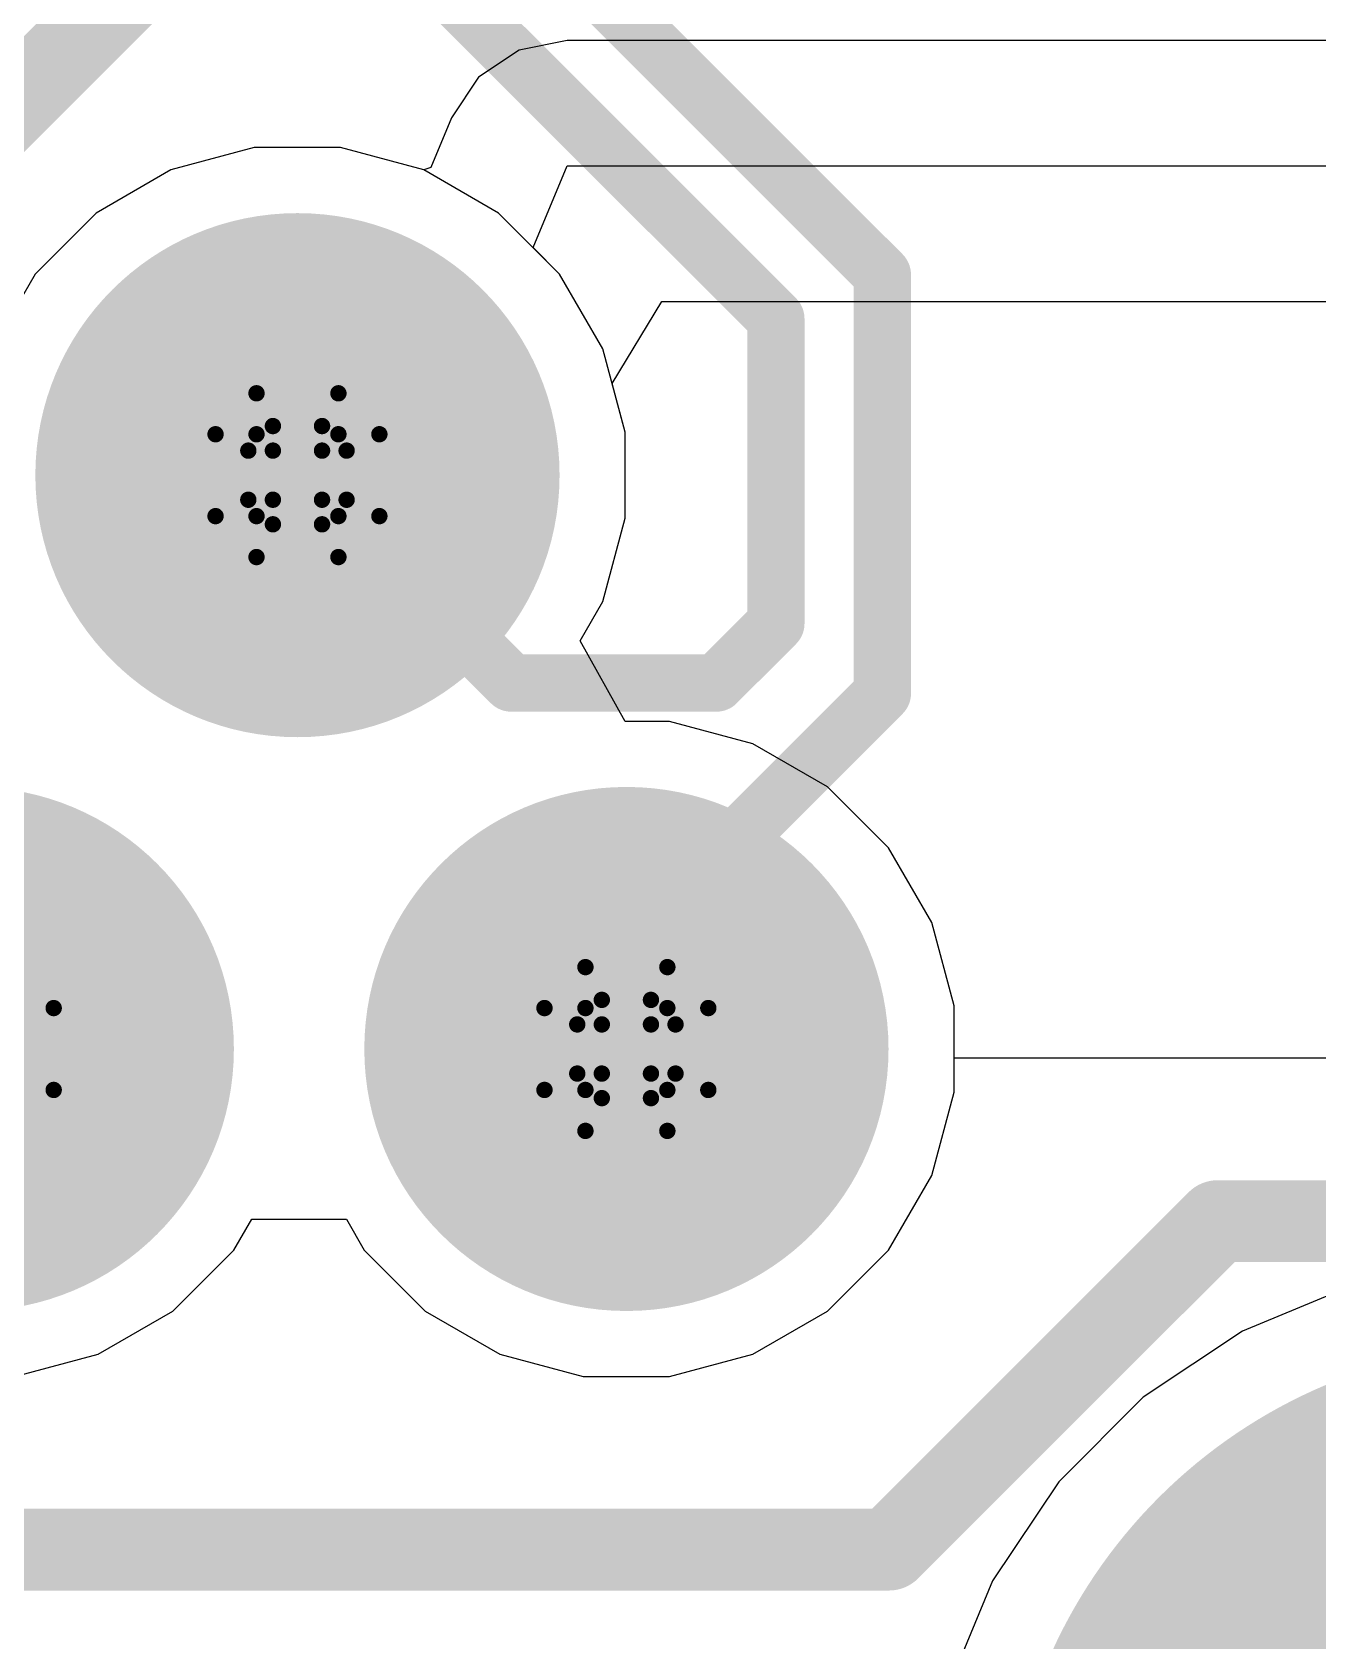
# Model space of a CAD drawing. Header units: inches. Extents: x -11 to 5428, y 0 to 5423.
# Drawn here: x 273.574 to 277.561, y 6.042 to 11.032 of the extents above; entities that cross this region are included whole.
import ezdxf

# ---------------------------------------------------------------- set-up
doc = ezdxf.new("R2010")
doc.units = ezdxf.units.IN
for name, color, linetype in [('Bottom Layer', 5, 'Continuous'), ('Bottom Solder', 6, 'Continuous'), ('Drill Drawing', 1, 'Continuous'), ('GND', 16, 'Continuous'), ('Multi-Layer', 9, 'Continuous'), ('Pad Holes', 156, 'Continuous'), ('PWR', 76, 'Continuous'), ('Top Layer', 1, 'Continuous'), ('Top Solder', 216, 'Continuous')]:
    doc.layers.add(name, color=color, linetype=linetype)

# ---------------------------------------------------------------- blocks, each defined once
blk = doc.blocks.new('2_406549_1_772')
at = {"layer": 'Bottom Layer'}
h = blk.add_hatch(color=5, dxfattribs=at)
edge = h.paths.add_edge_path()
edge.add_arc((2.5298, -1.5199), 0.762, 0, 360)
h = blk.add_hatch(color=5, dxfattribs=at)
edge = h.paths.add_edge_path()
edge.add_arc((1.5199, -3.2999), 0.762, 0, 360)
h = blk.add_hatch(color=5, dxfattribs=at)
edge = h.paths.add_edge_path()
edge.add_arc((3.5499, -3.2999), 0.762, 0, 360)
at = {"layer": 'Bottom Solder'}
h = blk.add_hatch(color=6, dxfattribs=at)
edge = h.paths.add_edge_path()
edge.add_arc((2.5298, -1.5199), 0.8128, 0, 360)
h = blk.add_hatch(color=6, dxfattribs=at)
edge = h.paths.add_edge_path()
edge.add_arc((1.5199, -3.2999), 0.8128, 0, 360)
h = blk.add_hatch(color=6, dxfattribs=at)
edge = h.paths.add_edge_path()
edge.add_arc((3.5499, -3.2999), 0.8128, 0, 360)
at = {"layer": 'GND'}
h = blk.add_hatch(color=16, dxfattribs=at)
edge = h.paths.add_edge_path()
edge.add_arc((2.5298, -1.5199), 0.762, 0, 360)
h = blk.add_hatch(color=16, dxfattribs=at)
edge = h.paths.add_edge_path()
edge.add_arc((1.5199, -3.2999), 0.762, 0, 360)
h = blk.add_hatch(color=16, dxfattribs=at)
edge = h.paths.add_edge_path()
edge.add_arc((3.5499, -3.2999), 0.762, 0, 360)
at = {"layer": 'Multi-Layer'}
h = blk.add_hatch(color=9, dxfattribs=at)
edge = h.paths.add_edge_path()
edge.add_arc((2.5298, -1.5199), 0.762, 0, 360)
h = blk.add_hatch(color=9, dxfattribs=at)
edge = h.paths.add_edge_path()
edge.add_arc((1.5199, -3.2999), 0.762, 0, 360)
h = blk.add_hatch(color=9, dxfattribs=at)
edge = h.paths.add_edge_path()
edge.add_arc((3.5499, -3.2999), 0.762, 0, 360)
at = {"layer": 'Pad Holes'}
h = blk.add_hatch(color=7, dxfattribs=at)
edge = h.paths.add_edge_path()
edge.add_arc((2.5298, -1.5199), 0.45, 0, 360)
h = blk.add_hatch(color=7, dxfattribs=at)
edge = h.paths.add_edge_path()
edge.add_arc((1.5199, -3.2999), 0.45, 0, 360)
h = blk.add_hatch(color=7, dxfattribs=at)
edge = h.paths.add_edge_path()
edge.add_arc((3.5499, -3.2999), 0.45, 0, 360)
h = blk.add_hatch(color=7, dxfattribs=at)
edge = h.paths.add_edge_path()
edge.add_arc((6.35, -5.8399), 1.625, 0, 360)
at = {"layer": 'PWR'}
h = blk.add_hatch(color=76, dxfattribs=at)
edge = h.paths.add_edge_path()
edge.add_arc((2.5298, -1.5199), 0.762, 0, 360)
h = blk.add_hatch(color=76, dxfattribs=at)
edge = h.paths.add_edge_path()
edge.add_arc((1.5199, -3.2999), 0.762, 0, 360)
h = blk.add_hatch(color=76, dxfattribs=at)
edge = h.paths.add_edge_path()
edge.add_arc((3.5499, -3.2999), 0.762, 0, 360)
at = {"layer": 'Top Layer'}
h = blk.add_hatch(color=1, dxfattribs=at)
edge = h.paths.add_edge_path()
edge.add_arc((2.5298, -1.5199), 0.762, 0, 360)
h = blk.add_hatch(color=1, dxfattribs=at)
edge = h.paths.add_edge_path()
edge.add_arc((1.5199, -3.2999), 0.762, 0, 360)
h = blk.add_hatch(color=1, dxfattribs=at)
edge = h.paths.add_edge_path()
edge.add_arc((3.5499, -3.2999), 0.762, 0, 360)
at = {"layer": 'Top Solder'}
h = blk.add_hatch(color=216, dxfattribs=at)
edge = h.paths.add_edge_path()
edge.add_arc((2.5298, -1.5199), 0.8128, 0, 360)
h = blk.add_hatch(color=216, dxfattribs=at)
edge = h.paths.add_edge_path()
edge.add_arc((1.5199, -3.2999), 0.8128, 0, 360)
h = blk.add_hatch(color=216, dxfattribs=at)
edge = h.paths.add_edge_path()
edge.add_arc((3.5499, -3.2999), 0.8128, 0, 360)

msp = doc.modelspace()

# ---------------------------------------------------------------- linework, layer by layer
at = {"layer": 'Bottom Layer'}
msp.add_lwpolyline([(272.3669, 9.6574, 0.254, 0.254, 0), (275.8921, 13.1826, 0.254, 0.254, 0)], format="xyseb", dxfattribs=at)
at = {"layer": 'Drill Drawing'}
for points in [[(274.2699, 9.7844, 0.0508, 0.0508, 0), (274.2699, 9.9114, 0.0508, 0.0508, 0)], [(274.2699, 9.9114, 0.0508, 0.0508, 0), (274.5239, 9.9114, 0.0508, 0.0508, 0)], [(274.5239, 9.7844, 0.0508, 0.0508, 0), (274.5239, 9.9114, 0.0508, 0.0508, 0)], [(274.3207, 9.7336, 0.0508, 0.0508, 0), (274.3207, 9.8098, 0.0508, 0.0508, 0)], [(274.3207, 9.8098, 0.0508, 0.0508, 0), (274.4731, 9.8098, 0.0508, 0.0508, 0)], [(274.4731, 9.7336, 0.0508, 0.0508, 0), (274.4731, 9.8098, 0.0508, 0.0508, 0)], [(274.1429, 9.5304, 0.0508, 0.0508, 0), (274.1429, 9.7844, 0.0508, 0.0508, 0)], [(274.1429, 9.7844, 0.0508, 0.0508, 0), (274.2699, 9.7844, 0.0508, 0.0508, 0)], [(274.5239, 9.7844, 0.0508, 0.0508, 0), (274.6509, 9.7844, 0.0508, 0.0508, 0)], [(274.6509, 9.5304, 0.0508, 0.0508, 0), (274.6509, 9.7844, 0.0508, 0.0508, 0)], [(274.2445, 9.5812, 0.0508, 0.0508, 0), (274.2445, 9.7336, 0.0508, 0.0508, 0)], [(274.2445, 9.7336, 0.0508, 0.0508, 0), (274.3207, 9.7336, 0.0508, 0.0508, 0)], [(274.4731, 9.7336, 0.0508, 0.0508, 0), (274.5493, 9.7336, 0.0508, 0.0508, 0)], [(274.5493, 9.5812, 0.0508, 0.0508, 0), (274.5493, 9.7336, 0.0508, 0.0508, 0)], [(274.2445, 9.5812, 0.0508, 0.0508, 0), (274.3207, 9.5812, 0.0508, 0.0508, 0)], [(274.3207, 9.505, 0.0508, 0.0508, 0), (274.3207, 9.5812, 0.0508, 0.0508, 0)], [(274.4731, 9.5812, 0.0508, 0.0508, 0), (274.5493, 9.5812, 0.0508, 0.0508, 0)], [(274.4731, 9.505, 0.0508, 0.0508, 0), (274.4731, 9.5812, 0.0508, 0.0508, 0)], [(274.1429, 9.5304, 0.0508, 0.0508, 0), (274.2699, 9.5304, 0.0508, 0.0508, 0)], [(274.2699, 9.4034, 0.0508, 0.0508, 0), (274.2699, 9.5304, 0.0508, 0.0508, 0)], [(274.5239, 9.5304, 0.0508, 0.0508, 0), (274.6509, 9.5304, 0.0508, 0.0508, 0)], [(274.5239, 9.4034, 0.0508, 0.0508, 0), (274.5239, 9.5304, 0.0508, 0.0508, 0)], [(274.3207, 9.505, 0.0508, 0.0508, 0), (274.4731, 9.505, 0.0508, 0.0508, 0)], [(274.2699, 9.4034, 0.0508, 0.0508, 0), (274.5239, 9.4034, 0.0508, 0.0508, 0)], [(275.2899, 8.0044, 0.0508, 0.0508, 0), (275.2899, 8.1314, 0.0508, 0.0508, 0)], [(275.2899, 8.1314, 0.0508, 0.0508, 0), (275.5439, 8.1314, 0.0508, 0.0508, 0)], [(275.5439, 8.0044, 0.0508, 0.0508, 0), (275.5439, 8.1314, 0.0508, 0.0508, 0)], [(275.3407, 7.9536, 0.0508, 0.0508, 0), (275.3407, 8.0298, 0.0508, 0.0508, 0)], [(275.3407, 8.0298, 0.0508, 0.0508, 0), (275.4931, 8.0298, 0.0508, 0.0508, 0)], [(275.4931, 7.9536, 0.0508, 0.0508, 0), (275.4931, 8.0298, 0.0508, 0.0508, 0)], [(273.514, 8.0044, 0.0508, 0.0508, 0), (273.641, 8.0044, 0.0508, 0.0508, 0)], [(273.641, 7.7504, 0.0508, 0.0508, 0), (273.641, 8.0044, 0.0508, 0.0508, 0)], [(275.1629, 7.7504, 0.0508, 0.0508, 0), (275.1629, 8.0044, 0.0508, 0.0508, 0)], [(275.1629, 8.0044, 0.0508, 0.0508, 0), (275.2899, 8.0044, 0.0508, 0.0508, 0)], [(275.5439, 8.0044, 0.0508, 0.0508, 0), (275.6709, 8.0044, 0.0508, 0.0508, 0)], [(275.6709, 7.7504, 0.0508, 0.0508, 0), (275.6709, 8.0044, 0.0508, 0.0508, 0)], [(275.2645, 7.8012, 0.0508, 0.0508, 0), (275.2645, 7.9536, 0.0508, 0.0508, 0)], [(275.2645, 7.9536, 0.0508, 0.0508, 0), (275.3407, 7.9536, 0.0508, 0.0508, 0)], [(275.4931, 7.9536, 0.0508, 0.0508, 0), (275.5693, 7.9536, 0.0508, 0.0508, 0)], [(275.5693, 7.8012, 0.0508, 0.0508, 0), (275.5693, 7.9536, 0.0508, 0.0508, 0)], [(275.2645, 7.8012, 0.0508, 0.0508, 0), (275.3407, 7.8012, 0.0508, 0.0508, 0)], [(275.3407, 7.725, 0.0508, 0.0508, 0), (275.3407, 7.8012, 0.0508, 0.0508, 0)], [(275.4931, 7.8012, 0.0508, 0.0508, 0), (275.5693, 7.8012, 0.0508, 0.0508, 0)], [(275.4931, 7.725, 0.0508, 0.0508, 0), (275.4931, 7.8012, 0.0508, 0.0508, 0)], [(273.514, 7.7504, 0.0508, 0.0508, 0), (273.641, 7.7504, 0.0508, 0.0508, 0)], [(275.1629, 7.7504, 0.0508, 0.0508, 0), (275.2899, 7.7504, 0.0508, 0.0508, 0)], [(275.2899, 7.6234, 0.0508, 0.0508, 0), (275.2899, 7.7504, 0.0508, 0.0508, 0)], [(275.3407, 7.725, 0.0508, 0.0508, 0), (275.4931, 7.725, 0.0508, 0.0508, 0)], [(275.5439, 7.7504, 0.0508, 0.0508, 0), (275.6709, 7.7504, 0.0508, 0.0508, 0)], [(275.5439, 7.6234, 0.0508, 0.0508, 0), (275.5439, 7.7504, 0.0508, 0.0508, 0)], [(275.2899, 7.6234, 0.0508, 0.0508, 0), (275.5439, 7.6234, 0.0508, 0.0508, 0)]]:
    msp.add_lwpolyline(points, format="xyseb", dxfattribs=at)
for points in [[(274.2572, 9.9114, 0.0254, 0.0254, 1), (274.2826, 9.9114, 0.0254, 0.0254, 1)], [(274.2572, 9.9114, 0.0254, 0.0254, 1), (274.2826, 9.9114, 0.0254, 0.0254, 1)], [(274.5112, 9.9114, 0.0254, 0.0254, 1), (274.5366, 9.9114, 0.0254, 0.0254, 1)], [(274.5112, 9.9114, 0.0254, 0.0254, 1), (274.5366, 9.9114, 0.0254, 0.0254, 1)], [(274.308, 9.8098, 0.0254, 0.0254, 1), (274.3334, 9.8098, 0.0254, 0.0254, 1)], [(274.308, 9.8098, 0.0254, 0.0254, 1), (274.3334, 9.8098, 0.0254, 0.0254, 1)], [(274.4604, 9.8098, 0.0254, 0.0254, 1), (274.4858, 9.8098, 0.0254, 0.0254, 1)], [(274.4604, 9.8098, 0.0254, 0.0254, 1), (274.4858, 9.8098, 0.0254, 0.0254, 1)], [(274.1302, 9.7844, 0.0254, 0.0254, 1), (274.1556, 9.7844, 0.0254, 0.0254, 1)], [(274.1302, 9.7844, 0.0254, 0.0254, 1), (274.1556, 9.7844, 0.0254, 0.0254, 1)], [(274.2572, 9.7844, 0.0254, 0.0254, 1), (274.2826, 9.7844, 0.0254, 0.0254, 1)], [(274.2572, 9.7844, 0.0254, 0.0254, 1), (274.2826, 9.7844, 0.0254, 0.0254, 1)], [(274.5112, 9.7844, 0.0254, 0.0254, 1), (274.5366, 9.7844, 0.0254, 0.0254, 1)], [(274.5112, 9.7844, 0.0254, 0.0254, 1), (274.5366, 9.7844, 0.0254, 0.0254, 1)], [(274.6382, 9.7844, 0.0254, 0.0254, 1), (274.6636, 9.7844, 0.0254, 0.0254, 1)], [(274.6382, 9.7844, 0.0254, 0.0254, 1), (274.6636, 9.7844, 0.0254, 0.0254, 1)], [(274.2318, 9.7336, 0.0254, 0.0254, 1), (274.2572, 9.7336, 0.0254, 0.0254, 1)], [(274.2318, 9.7336, 0.0254, 0.0254, 1), (274.2572, 9.7336, 0.0254, 0.0254, 1)], [(274.308, 9.7336, 0.0254, 0.0254, 1), (274.3334, 9.7336, 0.0254, 0.0254, 1)], [(274.308, 9.7336, 0.0254, 0.0254, 1), (274.3334, 9.7336, 0.0254, 0.0254, 1)], [(274.4604, 9.7336, 0.0254, 0.0254, 1), (274.4858, 9.7336, 0.0254, 0.0254, 1)], [(274.4604, 9.7336, 0.0254, 0.0254, 1), (274.4858, 9.7336, 0.0254, 0.0254, 1)], [(274.5366, 9.7336, 0.0254, 0.0254, 1), (274.562, 9.7336, 0.0254, 0.0254, 1)], [(274.5366, 9.7336, 0.0254, 0.0254, 1), (274.562, 9.7336, 0.0254, 0.0254, 1)], [(274.2318, 9.5812, 0.0254, 0.0254, 1), (274.2572, 9.5812, 0.0254, 0.0254, 1)], [(274.2318, 9.5812, 0.0254, 0.0254, 1), (274.2572, 9.5812, 0.0254, 0.0254, 1)], [(274.308, 9.5812, 0.0254, 0.0254, 1), (274.3334, 9.5812, 0.0254, 0.0254, 1)], [(274.308, 9.5812, 0.0254, 0.0254, 1), (274.3334, 9.5812, 0.0254, 0.0254, 1)], [(274.4604, 9.5812, 0.0254, 0.0254, 1), (274.4858, 9.5812, 0.0254, 0.0254, 1)], [(274.4604, 9.5812, 0.0254, 0.0254, 1), (274.4858, 9.5812, 0.0254, 0.0254, 1)], [(274.5366, 9.5812, 0.0254, 0.0254, 1), (274.562, 9.5812, 0.0254, 0.0254, 1)], [(274.5366, 9.5812, 0.0254, 0.0254, 1), (274.562, 9.5812, 0.0254, 0.0254, 1)], [(274.1302, 9.5304, 0.0254, 0.0254, 1), (274.1556, 9.5304, 0.0254, 0.0254, 1)], [(274.1302, 9.5304, 0.0254, 0.0254, 1), (274.1556, 9.5304, 0.0254, 0.0254, 1)], [(274.2572, 9.5304, 0.0254, 0.0254, 1), (274.2826, 9.5304, 0.0254, 0.0254, 1)], [(274.2572, 9.5304, 0.0254, 0.0254, 1), (274.2826, 9.5304, 0.0254, 0.0254, 1)], [(274.5112, 9.5304, 0.0254, 0.0254, 1), (274.5366, 9.5304, 0.0254, 0.0254, 1)], [(274.5112, 9.5304, 0.0254, 0.0254, 1), (274.5366, 9.5304, 0.0254, 0.0254, 1)], [(274.6382, 9.5304, 0.0254, 0.0254, 1), (274.6636, 9.5304, 0.0254, 0.0254, 1)], [(274.6382, 9.5304, 0.0254, 0.0254, 1), (274.6636, 9.5304, 0.0254, 0.0254, 1)], [(274.308, 9.505, 0.0254, 0.0254, 1), (274.3334, 9.505, 0.0254, 0.0254, 1)], [(274.308, 9.505, 0.0254, 0.0254, 1), (274.3334, 9.505, 0.0254, 0.0254, 1)], [(274.4604, 9.505, 0.0254, 0.0254, 1), (274.4858, 9.505, 0.0254, 0.0254, 1)], [(274.4604, 9.505, 0.0254, 0.0254, 1), (274.4858, 9.505, 0.0254, 0.0254, 1)], [(274.2572, 9.4034, 0.0254, 0.0254, 1), (274.2826, 9.4034, 0.0254, 0.0254, 1)], [(274.2572, 9.4034, 0.0254, 0.0254, 1), (274.2826, 9.4034, 0.0254, 0.0254, 1)], [(274.5112, 9.4034, 0.0254, 0.0254, 1), (274.5366, 9.4034, 0.0254, 0.0254, 1)], [(274.5112, 9.4034, 0.0254, 0.0254, 1), (274.5366, 9.4034, 0.0254, 0.0254, 1)], [(275.2772, 8.1314, 0.0254, 0.0254, 1), (275.3026, 8.1314, 0.0254, 0.0254, 1)], [(275.2772, 8.1314, 0.0254, 0.0254, 1), (275.3026, 8.1314, 0.0254, 0.0254, 1)], [(275.5312, 8.1314, 0.0254, 0.0254, 1), (275.5566, 8.1314, 0.0254, 0.0254, 1)], [(275.5312, 8.1314, 0.0254, 0.0254, 1), (275.5566, 8.1314, 0.0254, 0.0254, 1)], [(275.328, 8.0298, 0.0254, 0.0254, 1), (275.3534, 8.0298, 0.0254, 0.0254, 1)], [(275.328, 8.0298, 0.0254, 0.0254, 1), (275.3534, 8.0298, 0.0254, 0.0254, 1)], [(275.4804, 8.0298, 0.0254, 0.0254, 1), (275.5058, 8.0298, 0.0254, 0.0254, 1)], [(275.4804, 8.0298, 0.0254, 0.0254, 1), (275.5058, 8.0298, 0.0254, 0.0254, 1)], [(273.6283, 8.0044, 0.0254, 0.0254, 1), (273.6537, 8.0044, 0.0254, 0.0254, 1)], [(273.6283, 8.0044, 0.0254, 0.0254, 1), (273.6537, 8.0044, 0.0254, 0.0254, 1)], [(275.1502, 8.0044, 0.0254, 0.0254, 1), (275.1756, 8.0044, 0.0254, 0.0254, 1)], [(275.1502, 8.0044, 0.0254, 0.0254, 1), (275.1756, 8.0044, 0.0254, 0.0254, 1)], [(275.2772, 8.0044, 0.0254, 0.0254, 1), (275.3026, 8.0044, 0.0254, 0.0254, 1)], [(275.2772, 8.0044, 0.0254, 0.0254, 1), (275.3026, 8.0044, 0.0254, 0.0254, 1)], [(275.5312, 8.0044, 0.0254, 0.0254, 1), (275.5566, 8.0044, 0.0254, 0.0254, 1)], [(275.5312, 8.0044, 0.0254, 0.0254, 1), (275.5566, 8.0044, 0.0254, 0.0254, 1)], [(275.6582, 8.0044, 0.0254, 0.0254, 1), (275.6836, 8.0044, 0.0254, 0.0254, 1)], [(275.6582, 8.0044, 0.0254, 0.0254, 1), (275.6836, 8.0044, 0.0254, 0.0254, 1)], [(275.2518, 7.9536, 0.0254, 0.0254, 1), (275.2772, 7.9536, 0.0254, 0.0254, 1)], [(275.2518, 7.9536, 0.0254, 0.0254, 1), (275.2772, 7.9536, 0.0254, 0.0254, 1)], [(275.328, 7.9536, 0.0254, 0.0254, 1), (275.3534, 7.9536, 0.0254, 0.0254, 1)], [(275.328, 7.9536, 0.0254, 0.0254, 1), (275.3534, 7.9536, 0.0254, 0.0254, 1)], [(275.4804, 7.9536, 0.0254, 0.0254, 1), (275.5058, 7.9536, 0.0254, 0.0254, 1)], [(275.4804, 7.9536, 0.0254, 0.0254, 1), (275.5058, 7.9536, 0.0254, 0.0254, 1)], [(275.5566, 7.9536, 0.0254, 0.0254, 1), (275.582, 7.9536, 0.0254, 0.0254, 1)], [(275.5566, 7.9536, 0.0254, 0.0254, 1), (275.582, 7.9536, 0.0254, 0.0254, 1)], [(275.2518, 7.8012, 0.0254, 0.0254, 1), (275.2772, 7.8012, 0.0254, 0.0254, 1)], [(275.2518, 7.8012, 0.0254, 0.0254, 1), (275.2772, 7.8012, 0.0254, 0.0254, 1)], [(275.328, 7.8012, 0.0254, 0.0254, 1), (275.3534, 7.8012, 0.0254, 0.0254, 1)], [(275.328, 7.8012, 0.0254, 0.0254, 1), (275.3534, 7.8012, 0.0254, 0.0254, 1)], [(275.4804, 7.8012, 0.0254, 0.0254, 1), (275.5058, 7.8012, 0.0254, 0.0254, 1)], [(275.4804, 7.8012, 0.0254, 0.0254, 1), (275.5058, 7.8012, 0.0254, 0.0254, 1)], [(275.5566, 7.8012, 0.0254, 0.0254, 1), (275.582, 7.8012, 0.0254, 0.0254, 1)], [(275.5566, 7.8012, 0.0254, 0.0254, 1), (275.582, 7.8012, 0.0254, 0.0254, 1)], [(273.6283, 7.7504, 0.0254, 0.0254, 1), (273.6537, 7.7504, 0.0254, 0.0254, 1)], [(273.6283, 7.7504, 0.0254, 0.0254, 1), (273.6537, 7.7504, 0.0254, 0.0254, 1)], [(275.1502, 7.7504, 0.0254, 0.0254, 1), (275.1756, 7.7504, 0.0254, 0.0254, 1)], [(275.1502, 7.7504, 0.0254, 0.0254, 1), (275.1756, 7.7504, 0.0254, 0.0254, 1)], [(275.2772, 7.7504, 0.0254, 0.0254, 1), (275.3026, 7.7504, 0.0254, 0.0254, 1)], [(275.2772, 7.7504, 0.0254, 0.0254, 1), (275.3026, 7.7504, 0.0254, 0.0254, 1)], [(275.328, 7.725, 0.0254, 0.0254, 1), (275.3534, 7.725, 0.0254, 0.0254, 1)], [(275.328, 7.725, 0.0254, 0.0254, 1), (275.3534, 7.725, 0.0254, 0.0254, 1)], [(275.4804, 7.725, 0.0254, 0.0254, 1), (275.5058, 7.725, 0.0254, 0.0254, 1)], [(275.4804, 7.725, 0.0254, 0.0254, 1), (275.5058, 7.725, 0.0254, 0.0254, 1)], [(275.5312, 7.7504, 0.0254, 0.0254, 1), (275.5566, 7.7504, 0.0254, 0.0254, 1)], [(275.5312, 7.7504, 0.0254, 0.0254, 1), (275.5566, 7.7504, 0.0254, 0.0254, 1)], [(275.6582, 7.7504, 0.0254, 0.0254, 1), (275.6836, 7.7504, 0.0254, 0.0254, 1)], [(275.6582, 7.7504, 0.0254, 0.0254, 1), (275.6836, 7.7504, 0.0254, 0.0254, 1)], [(275.2772, 7.6234, 0.0254, 0.0254, 1), (275.3026, 7.6234, 0.0254, 0.0254, 1)], [(275.2772, 7.6234, 0.0254, 0.0254, 1), (275.3026, 7.6234, 0.0254, 0.0254, 1)], [(275.5312, 7.6234, 0.0254, 0.0254, 1), (275.5566, 7.6234, 0.0254, 0.0254, 1)], [(275.5312, 7.6234, 0.0254, 0.0254, 1), (275.5566, 7.6234, 0.0254, 0.0254, 1)]]:
    msp.add_lwpolyline(points, format="xyseb", close=True, dxfattribs=at)
at = {"layer": 'GND'}
for p, q in [((274.2631, 10.6734), (274.0047, 10.6042)), ((274.5306, 10.6734), (274.2631, 10.6734)), ((274.789, 10.6042), (274.5306, 10.6734)), ((274.0047, 10.6042), (273.773, 10.4705)), ((275.0207, 10.4705), (274.789, 10.6042)), ((273.773, 10.4705), (273.5839, 10.2813)), ((275.2099, 10.2813), (275.0207, 10.4705)), ((273.5839, 10.2813), (273.5285, 10.1854)), ((275.3436, 10.0496), (275.2099, 10.2813)), ((275.3724, 9.9423), (275.5269, 10.1963)), ((275.5269, 10.1963), (292.4926, 10.1963)), ((275.4129, 9.7912), (275.3436, 10.0496)), ((275.4129, 9.7912), (275.3724, 9.9423)), ((275.4129, 9.5237), (275.4129, 9.7912)), ((275.4129, 9.5237), (275.4129, 9.7912)), ((275.3436, 9.2653), (275.4129, 9.5237)), ((275.3436, 9.2653), (275.4129, 9.5237)), ((275.2732, 9.1433), (275.3436, 9.2653)), ((275.2732, 9.1433), (275.3436, 9.2653)), ((275.4127, 8.8934), (275.2732, 9.1433)), ((275.4127, 8.8934), (275.2732, 9.1433)), ((275.5507, 8.8934), (275.4127, 8.8934)), ((275.5507, 8.8934), (275.4127, 8.8934)), ((275.8091, 8.8242), (275.5507, 8.8934)), ((275.8091, 8.8242), (275.5507, 8.8934)), ((276.0408, 8.6904), (275.8091, 8.8242)), ((276.0408, 8.6904), (275.8091, 8.8242)), ((276.2299, 8.5013), (276.0408, 8.6904)), ((276.2299, 8.5013), (276.0408, 8.6904)), ((276.3637, 8.2696), (276.2299, 8.5013)), ((276.3637, 8.2696), (276.2299, 8.5013)), ((276.4329, 8.0112), (276.3637, 8.2696)), ((276.4329, 8.0112), (276.3637, 8.2696)), ((276.4329, 7.7437), (276.4329, 8.0112)), ((276.4329, 7.8486), (276.4329, 8.0112)), ((293.6267, 7.8486), (276.4329, 7.8486)), ((276.3637, 7.4853), (276.4329, 7.7437)), ((276.2299, 7.2536), (276.3637, 7.4853)), ((274.2, 7.2536), (274.2553, 7.3494)), ((274.2553, 7.3494), (274.5486, 7.3494)), ((274.5486, 7.3494), (274.6039, 7.2536)), ((274.0108, 7.0644), (274.2, 7.2536)), ((274.6039, 7.2536), (274.7931, 7.0644)), ((276.0408, 7.0644), (276.2299, 7.2536)), ((277.6689, 7.1442), (277.327, 7.0026)), ((273.7791, 6.9307), (274.0108, 7.0644)), ((274.7931, 7.0644), (275.0248, 6.9307)), ((275.8091, 6.9307), (276.0408, 7.0644)), ((277.327, 7.0026), (277.0192, 6.7969)), ((273.5207, 6.8614), (273.7791, 6.9307)), ((275.0248, 6.9307), (275.2832, 6.8614)), ((275.5507, 6.8614), (275.8091, 6.9307)), ((275.2832, 6.8614), (275.5507, 6.8614)), ((277.0192, 6.7969), (276.7575, 6.5352)), ((276.7575, 6.5352), (276.5519, 6.2275)), ((276.5519, 6.2275), (276.4102, 5.8855))]:
    msp.add_line(p, q, dxfattribs=at)
at = {"layer": 'PWR'}
for p, q in [((275.2332, 11.0057), (275.0845, 10.9761)), ((292.7863, 11.0057), (275.2332, 11.0057)), ((275.0845, 10.9761), (274.9585, 10.8919)), ((274.9585, 10.8919), (274.8743, 10.7659)), ((274.8743, 10.7659), (274.8103, 10.6114)), ((274.2631, 10.6734), (274.0047, 10.6042)), ((274.5306, 10.6734), (274.2631, 10.6734)), ((274.789, 10.6042), (274.5306, 10.6734)), ((274.0047, 10.6042), (273.773, 10.4705)), ((274.8103, 10.6114), (274.789, 10.6042)), ((275.128, 10.3632), (275.2332, 10.6172)), ((275.2332, 10.6172), (292.7863, 10.6172)), ((273.773, 10.4705), (273.5839, 10.2813)), ((275.2099, 10.2813), (275.128, 10.3632)), ((273.5839, 10.2813), (273.5285, 10.1854)), ((275.3436, 10.0496), (275.2099, 10.2813)), ((275.4129, 9.7912), (275.3436, 10.0496)), ((275.4129, 9.5237), (275.4129, 9.7912)), ((275.3436, 9.2653), (275.4129, 9.5237)), ((275.2732, 9.1433), (275.3436, 9.2653)), ((275.4127, 8.8934), (275.2732, 9.1433)), ((275.5507, 8.8934), (275.4127, 8.8934)), ((275.8091, 8.8242), (275.5507, 8.8934)), ((276.0408, 8.6904), (275.8091, 8.8242)), ((276.2299, 8.5013), (276.0408, 8.6904)), ((276.3637, 8.2696), (276.2299, 8.5013)), ((276.4329, 8.0112), (276.3637, 8.2696)), ((276.4329, 7.7437), (276.4329, 8.0112)), ((276.3637, 7.4853), (276.4329, 7.7437)), ((276.2299, 7.2536), (276.3637, 7.4853)), ((274.2, 7.2536), (274.2553, 7.3494)), ((274.2553, 7.3494), (274.5486, 7.3494)), ((274.5486, 7.3494), (274.6039, 7.2536)), ((274.0108, 7.0644), (274.2, 7.2536)), ((274.6039, 7.2536), (274.7931, 7.0644)), ((276.0408, 7.0644), (276.2299, 7.2536)), ((277.6689, 7.1442), (277.327, 7.0026)), ((273.7791, 6.9307), (274.0108, 7.0644)), ((274.7931, 7.0644), (275.0248, 6.9307)), ((275.8091, 6.9307), (276.0408, 7.0644)), ((277.327, 7.0026), (277.0192, 6.7969)), ((273.5207, 6.8614), (273.7791, 6.9307)), ((275.0248, 6.9307), (275.2832, 6.8614)), ((275.5507, 6.8614), (275.8091, 6.9307)), ((275.2832, 6.8614), (275.5507, 6.8614)), ((277.0192, 6.7969), (276.7575, 6.5352)), ((276.7575, 6.5352), (276.5519, 6.2275)), ((276.5519, 6.2275), (276.4102, 5.8855))]:
    msp.add_line(p, q, dxfattribs=at)
at = {"layer": 'Top Layer'}
for points in [[(275.2071, 11.2833, 0.1778, 0.1778, 0), (276.2106, 10.2798, 0.1778, 0.1778, 0)], [(274.8769, 11.1465, 0.1778, 0.1778, 0), (275.8804, 10.1431, 0.1778, 0.1778, 0)], [(276.2106, 8.9801, 0.1778, 0.1778, 0), (276.2106, 10.2798, 0.1778, 0.1778, 0)], [(275.8804, 9.1969, 0.1778, 0.1778, 0), (275.8804, 10.1431, 0.1778, 0.1778, 0)], [(274.3969, 9.6574, 0.1778, 0.1778, 0), (274.4149, 9.6574, 0.1778, 0.1778, 0)], [(274.4149, 9.6574, 0.1778, 0.1778, 0), (275.0596, 9.0127, 0.1778, 0.1778, 0)], [(275.6961, 9.0127, 0.1778, 0.1778, 0), (275.8804, 9.1969, 0.1778, 0.1778, 0)], [(275.0596, 9.0127, 0.1778, 0.1778, 0), (275.6961, 9.0127, 0.1778, 0.1778, 0)], [(275.4169, 8.1865, 0.1778, 0.1778, 0), (276.2106, 8.9801, 0.1778, 0.1778, 0)], [(275.4169, 7.8774, 0.1778, 0.1778, 0), (275.4169, 8.1865, 0.1778, 0.1778, 0)], [(276.2315, 6.3246, 0.254, 0.254, 0), (277.2503, 7.3434, 0.254, 0.254, 0)], [(277.2503, 7.3434, 0.254, 0.254, 0), (279.176, 7.3434, 0.254, 0.254, 0)], [(272.9098, 6.3246, 0.254, 0.254, 0), (276.2315, 6.3246, 0.254, 0.254, 0)]]:
    msp.add_lwpolyline(points, format="xyseb", dxfattribs=at)
for points in [[(276.1661, 10.2798, 0.0889, 0.0889, 1), (276.255, 10.2798, 0.0889, 0.0889, 1)], [(276.1661, 10.2798, 0.0889, 0.0889, 1), (276.255, 10.2798, 0.0889, 0.0889, 1)], [(275.8359, 10.1431, 0.0889, 0.0889, 1), (275.9248, 10.1431, 0.0889, 0.0889, 1)], [(275.8359, 10.1431, 0.0889, 0.0889, 1), (275.9248, 10.1431, 0.0889, 0.0889, 1)], [(274.3524, 9.6574, 0.0889, 0.0889, 1), (274.4413, 9.6574, 0.0889, 0.0889, 1)], [(274.3705, 9.6574, 0.0889, 0.0889, 1), (274.4594, 9.6574, 0.0889, 0.0889, 1)], [(274.3705, 9.6574, 0.0889, 0.0889, 1), (274.4594, 9.6574, 0.0889, 0.0889, 1)], [(275.8359, 9.1969, 0.0889, 0.0889, 1), (275.9248, 9.1969, 0.0889, 0.0889, 1)], [(275.8359, 9.1969, 0.0889, 0.0889, 1), (275.9248, 9.1969, 0.0889, 0.0889, 1)], [(275.0152, 9.0127, 0.0889, 0.0889, 1), (275.1041, 9.0127, 0.0889, 0.0889, 1)], [(275.0152, 9.0127, 0.0889, 0.0889, 1), (275.1041, 9.0127, 0.0889, 0.0889, 1)], [(275.6517, 9.0127, 0.0889, 0.0889, 1), (275.7406, 9.0127, 0.0889, 0.0889, 1)], [(275.6517, 9.0127, 0.0889, 0.0889, 1), (275.7406, 9.0127, 0.0889, 0.0889, 1)], [(276.1661, 8.9801, 0.0889, 0.0889, 1), (276.255, 8.9801, 0.0889, 0.0889, 1)], [(276.1661, 8.9801, 0.0889, 0.0889, 1), (276.255, 8.9801, 0.0889, 0.0889, 1)], [(275.3725, 8.1865, 0.0889, 0.0889, 1), (275.4614, 8.1865, 0.0889, 0.0889, 1)], [(275.3725, 8.1865, 0.0889, 0.0889, 1), (275.4614, 8.1865, 0.0889, 0.0889, 1)], [(275.3725, 7.8774, 0.0889, 0.0889, 1), (275.4614, 7.8774, 0.0889, 0.0889, 1)], [(277.1868, 7.3434, 0.127, 0.127, 1), (277.3138, 7.3434, 0.127, 0.127, 1)], [(277.1868, 7.3434, 0.127, 0.127, 1), (277.3138, 7.3434, 0.127, 0.127, 1)], [(276.168, 6.3246, 0.127, 0.127, 1), (276.295, 6.3246, 0.127, 0.127, 1)], [(276.168, 6.3246, 0.127, 0.127, 1), (276.295, 6.3246, 0.127, 0.127, 1)]]:
    msp.add_lwpolyline(points, format="xyseb", close=True, dxfattribs=at)

# ---------------------------------------------------------------- block references
msp.add_blockref('2_406549_1_772', (271.8671, 11.1774))

doc.saveas('drawing.dxf')
